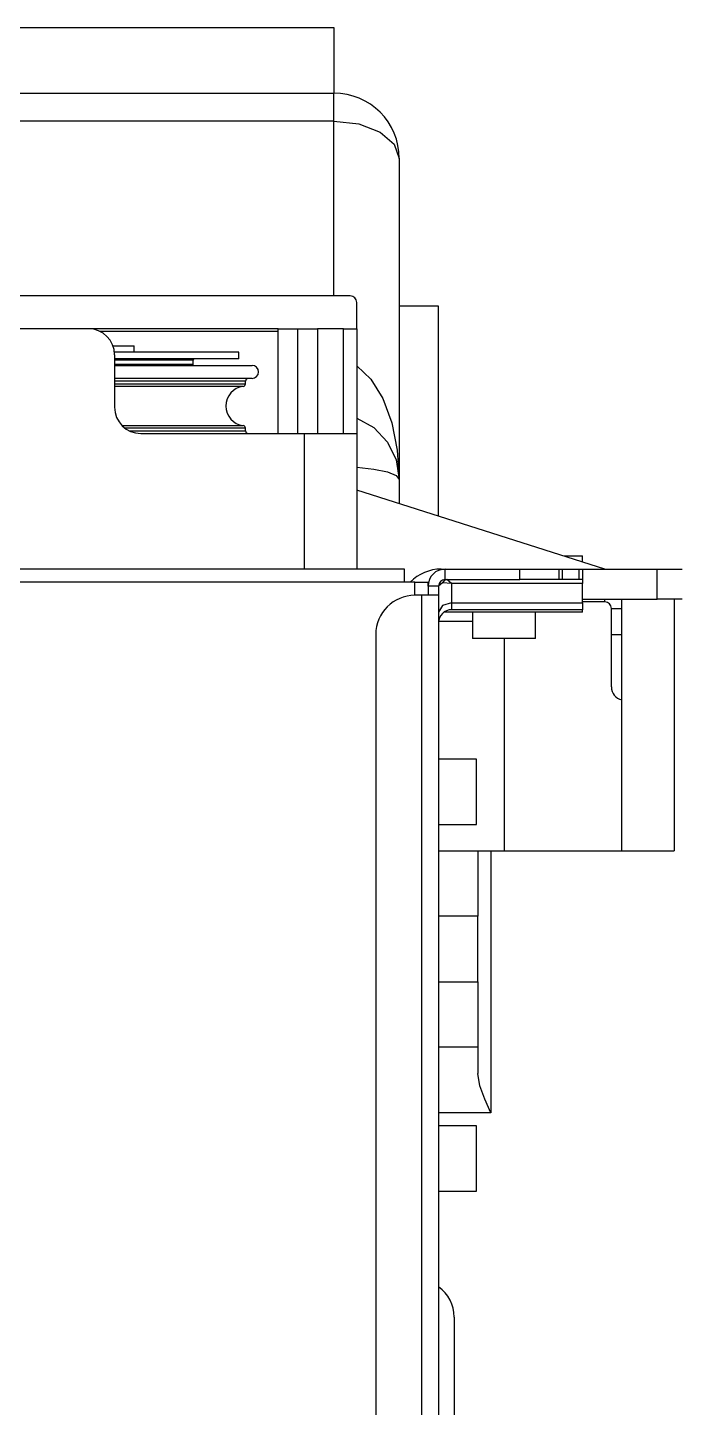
# Model space of a CAD drawing. Header units: millimetres. Extents: x 10547 to 11305, y 9897 to 10391.
# Drawn here: x 10951.531 to 10951.976, y 10069.149 to 10070.093 of the extents above; entities that cross this region are included whole.
import ezdxf

# ---------------------------------------------------------------- set-up
doc = ezdxf.new("R2010")
doc.units = ezdxf.units.MM
doc.layers.add('LG-AIRCON', color=240, linetype='Continuous')
doc.layers.add('에어컨', color=15, linetype='Continuous')

# ---------------------------------------------------------------- blocks, each defined once
blk = doc.blocks.new('A$C079960E7')
at = {"layer": '에어컨', "color": 0, "linetype": 'Continuous'}
for p, q in [((509.85, 373.21, 0), (1814.86, 373.21, 0)), ((1814.86, 373.21, 0), (1814.86, 364.21, 0)), ((509.85, 364.21, 0), (1814.86, 364.21, 0)), ((1814.86, 363.76, 0), (1814.86, 364.21, 0)), ((1814.86, 362.43, 0), (1814.86, 363.76, 0)), ((1814.86, 360.37, 0), (1814.86, 362.43, 0)), ((1814.86, 360.37, 0), (517.05, 360.37, 0)), ((1814.86, 336.33, 0), (1814.86, 360.37, 0)), ((1814.86, 360.37, 0), (1818.3, 359.98, 0)), ((1818.3, 359.98, 0), (1821.22, 358.86, 0)), ((1821.22, 358.86, 0), (1823.17, 357.19, 0)), ((1823.17, 357.19, 0), (1823.86, 355.21, 0)), ((1823.86, 355.21, 0), (1823.86, 311.13, 0)), ((1817.11, 336.33, 0), (1719.91, 336.33, 0)), ((1818.01, 331.83, 0), (1818.01, 335.43, 0)), ((1829.26, 334.93, 0), (1823.86, 334.93, 0)), ((1829.26, 306.08, 0), (1829.26, 334.93, 0)), ((1781.11, 331.83, 0), (1721.71, 331.83, 0)), ((1807.21, 331.83, 0), (1781.11, 331.83, 0)), ((1807.21, 317.43, 0), (1807.21, 331.83, 0)), ((1807.21, 331.83, 0), (1807.93, 331.83, 0)), ((1807.93, 331.83, 0), (1809.91, 331.83, 0)), ((1809.91, 317.43, 0), (1809.91, 331.83, 0)), ((1809.91, 331.83, 0), (1811.89, 331.83, 0)), ((1811.89, 331.83, 0), (1812.61, 331.83, 0)), ((1816.21, 331.83, 0), (1812.61, 331.83, 0)), ((1812.61, 331.83, 0), (1812.61, 317.43, 0)), ((1816.21, 317.43, 0), (1816.21, 331.83, 0)), ((1816.21, 331.83, 0), (1817.48, 331.83, 0)), ((1817.48, 331.83, 0), (1818.01, 331.83, 0)), ((1818.01, 331.83, 0), (1818.01, 317.43, 0)), ((1807.21, 331.47, 0), (1782.66, 331.47, 0)), ((1784.48, 329.49, 0), (1786.63, 329.49, 0)), ((1789.33, 328.59, 0), (1784.69, 328.59, 0)), ((1784.71, 328.23, 0), (1784.71, 321.03, 0)), ((1786.63, 329.49, 0), (1787.41, 329.49, 0)), ((1787.41, 328.59, 0), (1787.41, 329.49, 0)), ((1793.5, 328.59, 0), (1789.33, 328.59, 0)), ((1796.99, 328.59, 0), (1793.5, 328.59, 0)), ((1799.62, 328.59, 0), (1796.99, 328.59, 0)), ((1801.25, 328.59, 0), (1799.62, 328.59, 0)), ((1801.81, 328.59, 0), (1801.25, 328.59, 0)), ((1801.81, 327.69, 0), (1801.81, 328.59, 0)), ((1789.34, 327.69, 0), (1784.71, 327.69, 0)), ((1788.24, 327.51, 0), (1784.71, 327.51, 0)), ((1784.71, 326.97, 0), (1788.24, 326.97, 0)), ((1784.71, 326.79, 0), (1789.81, 326.79, 0)), ((1791.26, 327.51, 0), (1788.24, 327.51, 0)), ((1788.24, 326.97, 0), (1791.26, 326.97, 0)), ((1793.51, 327.69, 0), (1789.34, 327.69, 0)), ((1789.81, 326.79, 0), (1794.42, 326.79, 0)), ((1793.57, 327.51, 0), (1791.26, 327.51, 0)), ((1791.26, 326.97, 0), (1793.57, 326.97, 0)), ((1797, 327.69, 0), (1793.51, 327.69, 0)), ((1795.02, 327.51, 0), (1793.57, 327.51, 0)), ((1793.57, 326.97, 0), (1795.02, 326.97, 0)), ((1794.42, 326.79, 0), (1798.27, 326.79, 0)), ((1795.51, 327.51, 0), (1795.02, 327.51, 0)), ((1795.02, 326.97, 0), (1795.51, 326.97, 0)), ((1795.51, 326.97, 0), (1795.51, 327.51, 0)), ((1799.62, 327.69, 0), (1797, 327.69, 0)), ((1798.27, 326.79, 0), (1801.18, 326.79, 0)), ((1801.25, 327.69, 0), (1799.62, 327.69, 0)), ((1801.18, 326.79, 0), (1802.99, 326.79, 0)), ((1801.81, 327.69, 0), (1801.25, 327.69, 0)), ((1802.99, 326.79, 0), (1803.61, 326.79, 0)), ((1818.01, 326.75, 0), (1819.94, 324.89, 0)), ((1789.82, 324.99, 0), (1784.71, 324.99, 0)), ((1789.58, 324.63, 0), (1784.71, 324.63, 0)), ((1784.71, 324.25, 0), (1789.58, 324.25, 0)), ((1793.97, 324.63, 0), (1789.58, 324.63, 0)), ((1789.58, 324.25, 0), (1793.96, 324.25, 0)), ((1794.42, 324.99, 0), (1789.82, 324.99, 0)), ((1793.96, 324.25, 0), (1797.64, 324.25, 0)), ((1797.64, 324.63, 0), (1793.97, 324.63, 0)), ((1798.28, 324.99, 0), (1794.42, 324.99, 0)), ((1800.4, 324.63, 0), (1797.64, 324.63, 0)), ((1797.64, 324.25, 0), (1800.4, 324.25, 0)), ((1801.18, 324.99, 0), (1798.28, 324.99, 0)), ((1802.12, 324.63, 0), (1800.4, 324.63, 0)), ((1800.4, 324.25, 0), (1802.12, 324.25, 0)), ((1802.99, 324.99, 0), (1801.18, 324.99, 0)), ((1802.71, 324.63, 0), (1802.12, 324.63, 0)), ((1802.12, 324.25, 0), (1802.71, 324.25, 0)), ((1802.71, 324.25, 0), (1802.71, 324.63, 0)), ((1803.61, 324.99, 0), (1802.99, 324.99, 0)), ((1819.94, 324.89, 0), (1821.58, 322.23, 0)), ((1789.5, 323.89, 0), (1784.71, 323.89, 0)), ((1793.8, 323.89, 0), (1789.5, 323.89, 0)), ((1797.41, 323.89, 0), (1793.8, 323.89, 0)), ((1800.13, 323.89, 0), (1797.41, 323.89, 0)), ((1801.82, 323.89, 0), (1800.13, 323.89, 0)), ((1802.39, 323.89, 0), (1801.82, 323.89, 0)), ((1821.58, 322.23, 0), (1822.82, 318.91, 0)), ((1818.01, 319.56, 0), (1820.38, 318.24, 0)), ((1822.82, 318.91, 0), (1823.59, 315.14, 0)), ((1785.72, 318.53, 0), (1790.27, 318.53, 0)), ((1790.67, 318.17, 0), (1786.12, 318.17, 0)), ((1786.74, 317.79, 0), (1791.14, 317.79, 0)), ((1788.31, 317.43, 0), (1810.81, 317.43, 0)), ((1790.27, 318.53, 0), (1794.34, 318.53, 0)), ((1794.72, 318.17, 0), (1790.67, 318.17, 0)), ((1791.14, 317.79, 0), (1795.04, 317.79, 0)), ((1794.34, 318.53, 0), (1797.73, 318.53, 0)), ((1798.09, 318.17, 0), (1794.72, 318.17, 0)), ((1795.04, 317.79, 0), (1798.28, 317.79, 0)), ((1797.73, 318.53, 0), (1800.28, 318.53, 0)), ((1800.61, 318.17, 0), (1798.09, 318.17, 0)), ((1798.28, 317.79, 0), (1800.7, 317.79, 0)), ((1800.28, 318.53, 0), (1801.86, 318.53, 0)), ((1802.18, 318.17, 0), (1800.61, 318.17, 0)), ((1800.7, 317.79, 0), (1802.2, 317.79, 0)), ((1801.86, 318.53, 0), (1802.39, 318.53, 0)), ((1802.71, 318.17, 0), (1802.18, 318.17, 0)), ((1802.2, 317.79, 0), (1802.71, 317.79, 0)), ((1802.71, 317.79, 0), (1802.71, 318.17, 0)), ((1810.81, 298.8, 0), (1810.81, 317.43, 0)), ((1810.81, 317.43, 0), (1813.56, 317.43, 0)), ((1813.56, 317.43, 0), (1815.9, 317.43, 0)), ((1815.9, 317.43, 0), (1817.46, 317.43, 0)), ((1817.46, 317.43, 0), (1818.01, 317.43, 0)), ((1818.01, 317.43, 0), (1818.01, 298.8, 0)), ((1820.38, 318.24, 0), (1822.25, 316.26, 0)), ((1822.25, 316.26, 0), (1823.45, 313.82, 0)), ((1823.59, 315.14, 0), (1823.86, 311.13, 0)), ((1823.45, 313.82, 0), (1823.86, 311.13, 0)), ((1818.01, 312.82, 0), (1820.38, 312.55, 0)), ((1820.38, 312.55, 0), (1822.25, 312.16, 0)), ((1822.25, 312.16, 0), (1823.45, 311.67, 0)), ((1823.45, 311.67, 0), (1823.86, 311.13, 0)), ((1823.86, 311.13, 0), (1823.86, 307.8, 0)), ((1852.12, 298.8, 0), (1818.01, 309.66, 0)), ((1846.47, 300.6, 0), (1848.39, 300.6, 0)), ((1848.39, 300.6, 0), (1849.06, 300.6, 0)), ((1849.06, 299.78, 0), (1849.06, 300.6, 0)), ((1824.58, 298.8, 0), (1638.3, 298.8, 0)), ((1824.58, 298.27, 0), (1824.58, 298.8, 0)), ((1824.58, 297, 0), (1824.58, 298.27, 0)), ((1829.62, 298.74, 0), (1829.62, 298.8, 0)), ((1829.62, 298.8, 0), (1830.16, 298.8, 0)), ((1830.16, 297.36, 0), (1830.16, 298.8, 0)), ((1830.16, 298.8, 0), (1840.42, 298.8, 0)), ((1840.42, 297.36, 0), (1840.42, 298.8, 0)), ((1840.42, 298.8, 0), (1843.12, 298.8, 0)), ((1843.12, 298.8, 0), (1845.09, 298.8, 0)), ((1845.09, 298.8, 0), (1845.82, 298.8, 0)), ((1845.82, 298.8, 0), (1845.82, 297.36, 0)), ((1845.82, 298.8, 0), (1845.94, 298.8, 0)), ((1845.94, 298.8, 0), (1846.28, 298.8, 0)), ((1846.28, 298.8, 0), (1846.28, 297.36, 0)), ((1846.28, 298.8, 0), (1848.6, 298.8, 0)), ((1848.6, 297.36, 0), (1848.6, 298.8, 0)), ((1848.6, 298.8, 0), (1848.89, 298.8, 0)), ((1848.89, 298.8, 0), (1849.04, 298.8, 0)), ((1849.04, 298.8, 0), (1859.32, 298.8, 0)), ((1849.05, 298.8, 0), (1849.04, 298.8, 0)), ((1849.06, 298.79, 0), (1849.05, 298.8, 0)), ((1849.06, 298.79, 0), (1849.06, 297.35, 0)), ((1859.32, 294.66, 0), (1859.32, 298.8, 0)), ((1859.32, 298.8, 0), (1862.76, 298.8, 0)), ((1824.58, 297, 0), (1638.3, 297, 0)), ((1826.02, 297, 0), (1824.58, 297, 0)), ((1826.02, 295.2, 0), (1826.02, 297, 0)), ((1826.02, 297, 0), (1827.29, 297, 0)), ((1827.29, 297, 0), (1827.82, 297, 0)), ((1827.82, 296.46, 0), (1827.82, 297, 0)), ((1829.26, 296.46, 0), (1827.82, 296.46, 0)), ((1827.82, 296.46, 0), (1827.82, 295.2, 0)), ((1829.79, 296.91, 0), (1829.26, 296.46, 0)), ((1829.26, 296.46, 0), (1829.26, 295.2, 0)), ((1830.05, 297.24, 0), (1829.79, 296.91, 0)), ((1831.06, 296.83, 0), (1829.79, 296.91, 0)), ((1830.42, 297.36, 0), (1830.05, 297.24, 0)), ((1830.16, 297.36, 0), (1840.42, 297.36, 0)), ((1831.06, 296.83, 0), (1830.42, 297.36, 0)), ((1831.06, 296.83, 0), (1831.06, 294.17, 0)), ((1849.06, 296.83, 0), (1831.06, 296.83, 0)), ((1843.12, 297.36, 0), (1840.42, 297.36, 0)), ((1845.09, 297.36, 0), (1843.12, 297.36, 0)), ((1845.82, 297.36, 0), (1845.09, 297.36, 0)), ((1845.94, 297.36, 0), (1845.82, 297.36, 0)), ((1846.28, 297.36, 0), (1845.94, 297.36, 0)), ((1848.6, 297.36, 0), (1846.28, 297.36, 0)), ((1848.89, 297.36, 0), (1848.6, 297.36, 0)), ((1849.04, 297.36, 0), (1848.89, 297.36, 0)), ((1849.04, 297.36, 0), (1849.05, 297.36, 0)), ((1849.05, 297.36, 0), (1849.06, 297.35, 0)), ((1849.06, 297.35, 0), (1849.06, 297.18, 0)), ((1849.06, 297.18, 0), (1849.06, 296.83, 0)), ((1849.06, 294.17, 0), (1849.06, 296.83, 0)), ((1826.92, 295.2, 0), (1826.02, 295.2, 0)), ((1826.92, 295.2, 0), (1826.92, 62.64, 0)), ((1828.57, 295.2, 0), (1826.92, 295.2, 0)), ((1829.26, 295.2, 0), (1828.57, 295.2, 0)), ((1829.26, 295.2, 0), (1829.26, 62.64, 0)), ((1831.06, 294.17, 0), (1829.79, 293.8, 0)), ((1831.06, 294.17, 0), (1849.06, 294.17, 0)), ((1831.06, 294.17, 0), (1831.06, 293.47, 0)), ((1849.06, 294.66, 0), (1859.32, 294.66, 0)), ((1852.12, 294.3, 0), (1849.06, 294.3, 0)), ((1849.06, 294.17, 0), (1849.06, 293.47, 0)), ((1852.12, 294.39, 0), (1852.12, 294.66, 0)), ((1852.12, 294.3, 0), (1852.12, 294.39, 0)), ((1854.46, 260.1, 0), (1854.46, 294.66, 0)), ((1862.76, 294.66, 0), (1859.32, 294.66, 0)), ((1861.66, 294.66, 0), (1861.66, 260.1, 0)), ((1829.79, 293.8, 0), (1829.26, 292.9, 0)), ((1849.06, 292.86, 0), (1829.98, 292.86, 0)), ((1831.06, 293.47, 0), (1831.06, 293.22, 0)), ((1849.06, 293.22, 0), (1831.06, 293.22, 0)), ((1833.94, 292.86, 0), (1833.94, 289.26, 0)), ((1842.58, 289.26, 0), (1842.58, 292.86, 0)), ((1849.06, 293.47, 0), (1849.06, 293.22, 0)), ((1849.06, 292.86, 0), (1849.06, 293.22, 0)), ((1853.02, 289.8, 0), (1853.02, 293.4, 0)), ((1853.02, 293.4, 0), (1853.42, 293.4, 0)), ((1853.42, 293.4, 0), (1854.46, 293.4, 0)), ((1833.94, 291.6, 0), (1829.27, 291.6, 0)), ((1820.62, 289.8, 0), (1820.62, 68.04, 0)), ((1834.52, 289.26, 0), (1833.94, 289.26, 0)), ((1836.1, 289.26, 0), (1834.52, 289.26, 0)), ((1838.26, 289.26, 0), (1836.1, 289.26, 0)), ((1838.26, 289.26, 0), (1838.26, 260.1, 0)), ((1840.42, 289.26, 0), (1838.26, 289.26, 0)), ((1842, 289.26, 0), (1840.42, 289.26, 0)), ((1842.58, 289.26, 0), (1842, 289.26, 0)), ((1853.02, 287.05, 0), (1853.02, 289.8, 0)), ((1853.02, 289.8, 0), (1853.42, 289.8, 0)), ((1853.42, 289.8, 0), (1854.46, 289.8, 0)), ((1853.02, 284.71, 0), (1853.02, 287.05, 0)), ((1853.02, 283.15, 0), (1853.02, 284.71, 0)), ((1853.02, 282.6, 0), (1853.02, 283.15, 0)), ((1834.48, 272.7, 0), (1829.26, 272.7, 0)), ((1834.48, 272.1, 0), (1834.48, 272.7, 0)), ((1834.48, 270.45, 0), (1834.48, 272.1, 0)), ((1834.48, 268.2, 0), (1834.48, 270.45, 0)), ((1834.48, 265.95, 0), (1834.48, 268.2, 0)), ((1834.48, 264.3, 0), (1834.48, 265.95, 0)), ((1829.26, 263.7, 0), (1834.48, 263.7, 0)), ((1834.48, 263.7, 0), (1834.48, 264.3, 0)), ((1829.26, 260.1, 0), (1834.66, 260.1, 0)), ((1834.66, 260.1, 0), (1834.66, 259.42, 0)), ((1834.66, 260.1, 0), (1835.18, 260.1, 0)), ((1835.18, 260.1, 0), (1836.46, 260.1, 0)), ((1836.46, 260.1, 0), (1836.46, 224.1, 0)), ((1836.46, 260.1, 0), (1861.66, 260.1, 0)), ((1834.66, 259.42, 0), (1834.66, 257.47, 0)), ((1834.66, 257.47, 0), (1834.66, 254.55, 0)), ((1834.66, 254.55, 0), (1834.66, 251.1, 0)), ((1834.66, 251.1, 0), (1829.26, 251.1, 0)), ((1834.66, 242.1, 0), (1834.66, 251.1, 0)), ((1829.26, 242.1, 0), (1834.66, 242.1, 0)), ((1834.66, 242.1, 0), (1834.66, 238.66, 0)), ((1834.66, 238.66, 0), (1834.66, 235.74, 0)), ((1834.66, 235.74, 0), (1834.66, 233.79, 0)), ((1834.66, 233.79, 0), (1834.66, 233.1, 0)), ((1834.66, 233.1, 0), (1829.26, 233.1, 0)), ((1834.66, 233.1, 0), (1834.66, 232.15, 0)), ((1834.66, 232.15, 0), (1834.66, 229.5, 0)), ((1834.94, 227.78, 0), (1834.66, 229.5, 0)), ((1835.62, 225.96, 0), (1834.94, 227.78, 0)), ((1836.46, 224.1, 0), (1835.62, 225.96, 0)), ((1836.46, 224.1, 0), (1829.26, 224.1, 0)), ((1834.48, 222.3, 0), (1829.26, 222.3, 0)), ((1834.48, 221.7, 0), (1834.48, 222.3, 0)), ((1834.48, 220.05, 0), (1834.48, 221.7, 0)), ((1834.48, 217.8, 0), (1834.48, 220.05, 0)), ((1834.48, 215.55, 0), (1834.48, 217.8, 0)), ((1834.48, 213.9, 0), (1834.48, 215.55, 0)), ((1829.26, 213.3, 0), (1834.48, 213.3, 0)), ((1834.48, 213.3, 0), (1834.48, 213.9, 0)), ((1831.42, 196.02, 0), (1831.42, 180.36, 0))]:
    blk.add_line(p, q, dxfattribs=at)
for centre, radius, start, end in [((1814.86, 355.21, 0), 9, 0, 90), ((1817.11, 335.43, 0), 0.9, 0, 90), ((1781.11, 328.23, 0), 3.6, 0, 90), ((1795.33, 326.97, 0), 0.18, 270, 0), ((1795.69, 327.51, 0), 0.18, 90, 180), ((1803.61, 325.89, 0), 0.9, 270, 90), ((1802.35, 324.25, 0), 0.36, 276.7563, 0), ((1803.07, 324.63, 0), 0.36, 90, 180), ((1802.71, 321.21, 0), 2.7, 96.7563, 263.2437), ((1788.31, 321.03, 0), 3.6, 180, 270), ((1802.35, 318.17, 0), 0.36, 0, 83.2437), ((1803.07, 317.79, 0), 0.36, 180, 270), ((1829.62, 292.86, 0), 5.94, 90, 135.8142), ((1830.16, 296.46, 0), 2.34, 90, 180), ((1830.16, 296.46, 0), 0.9, 90, 180), ((1826.02, 289.8, 0), 5.4, 90, 180), ((1852.12, 293.4, 0), 0.9, 0, 90), ((1831.06, 291.42, 0), 1.8, 90, 180), ((1854.82, 282.6, 0), 1.8, 180, 258.4617), ((1826.38, 196.02, 0), 5.04, 0, 55.1498)]:
    blk.add_arc(centre, radius, start, end, dxfattribs=at)

msp = doc.modelspace()

# ---------------------------------------------------------------- block references
at = {"layer": 'LG-AIRCON', "xscale": 0.004976538546813596, "yscale": 0.004976538546813596, "zscale": 0.004976538546813596}
msp.add_blockref('A$C079960E7', (10942.70894, 10068.23558), dxfattribs=at)

doc.saveas('drawing.dxf')
